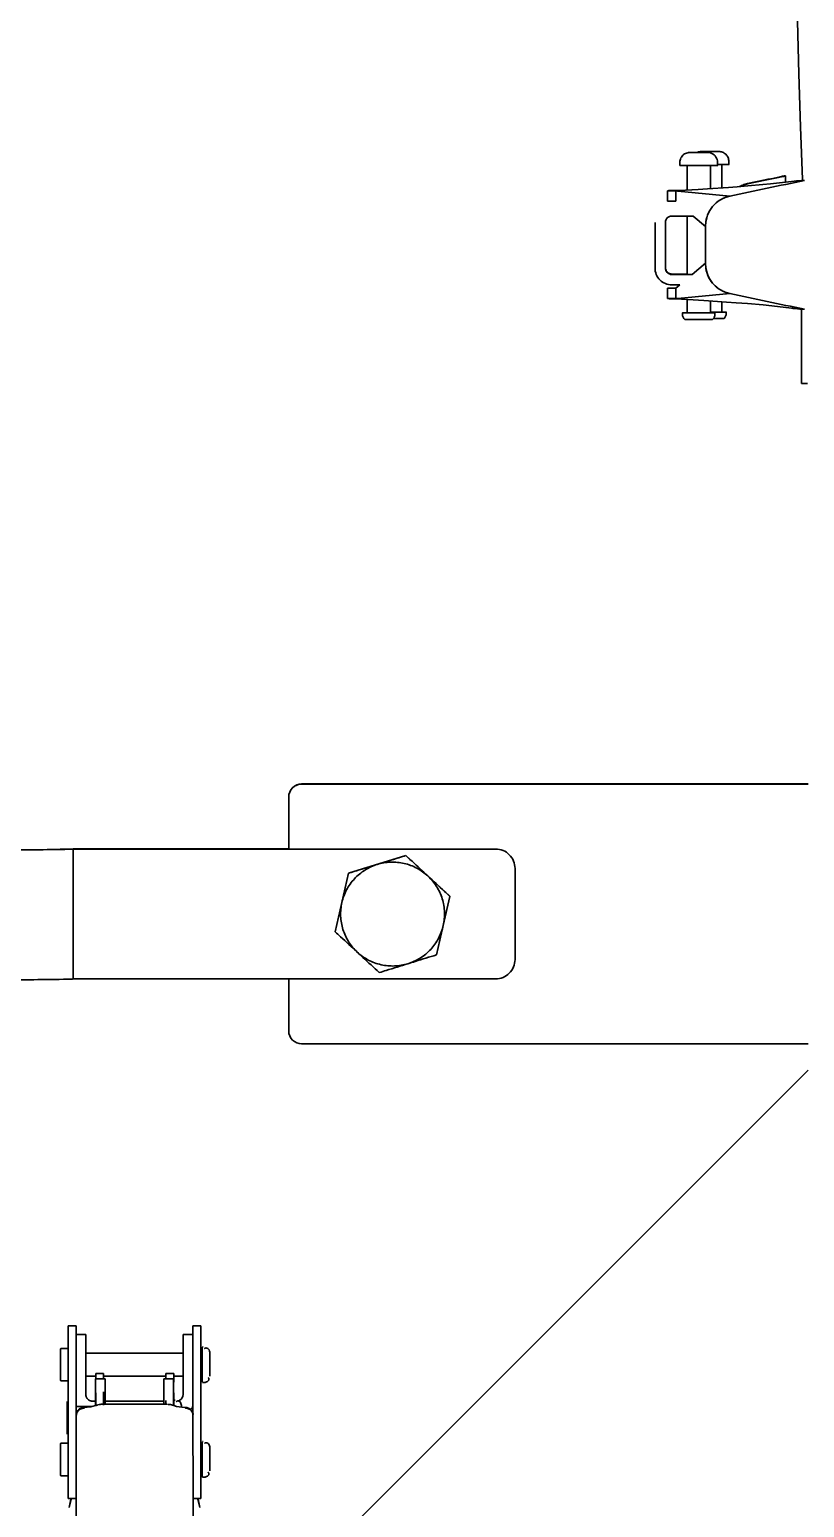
# Model space of a CAD drawing. Header units: millimetres. Extents: x 13935 to 21534, y -198 to 9202.
# Drawn here: x 15061.9 to 15181.3, y 1706.7 to 1934.3 of the extents above; entities that cross this region are included whole.
import ezdxf

# ---------------------------------------------------------------- set-up
doc = ezdxf.new("R2010")
doc.units = ezdxf.units.MM
doc.header["$LTSCALE"] = 326.7
doc.linetypes.add('DASHED', pattern=[0.2, 0.1, -0.1])
doc.layers.get('0').update_dxf_attribs({"linetype": 'CONTINUOUS'})

msp = doc.modelspace()

# ---------------------------------------------------------------- linework, layer by layer
at = {"color": 0, "linetype": 'Continuous', "lineweight": 30}
for p, q in [((15169.63016, 1913.46251), (15169.63016, 1913.96251)), ((15162.0858, 1913.32201), (15162.0858, 1913.82201)), ((15163.16706, 1913.31723), (15163.04413, 1913.31745)), ((15163.18543, 1913.3172), (15163.16706, 1913.31723)), ((15163.1858, 1909.55518), (15163.1858, 1913.3172)), ((15166.7858, 1909.7751), (15166.7858, 1913.3172)), ((15166.79884, 1913.31722), (15166.78631, 1913.3172)), ((15167.8858, 1913.32201), (15167.8858, 1913.82201)), ((15168.53099, 1913.4577), (15167.88632, 1913.45689)), ((15168.53016, 1909.8916), (15168.53016, 1913.45771)), ((15178.37409, 1910.76898), (15178.37409, 1911.75131)), ((15160.20176, 1907.83995), (15160.20176, 1909.43994)), ((15160.38965, 1909.42958), (15160.20176, 1909.43985)), ((15160.38967, 1909.42959), (15161.40469, 1909.42089)), ((15162.94868, 1909.54203), (15160.7521, 1909.46903)), ((15161.46089, 1909.40903), (15161.46086, 1907.82042)), ((15169.8012, 1908.60818), (15161.76142, 1909.39115)), ((15164.91221, 1909.65089), (15162.94868, 1909.54203)), ((15163.12753, 1909.53355), (15164.90912, 1909.65069)), ((15175.21676, 1911.10441), (15172.51409, 1910.54366)), ((15172.51409, 1910.5077), (15175.21676, 1911.06033)), ((15179.2828, 1910.86995), (15176.06107, 1910.51196)), ((15160.20176, 1907.83986), (15160.38965, 1907.82959)), ((15161.46086, 1907.82042), (15160.38964, 1907.82959)), ((15160.85688, 1905.54156), (15164.1383, 1905.54156)), ((15163.1858, 1896.54986), (15163.1858, 1905.54156)), ((15166.05764, 1903.90795), (15164.1383, 1905.54156)), ((15158.25688, 1904.54157), (15158.25688, 1897.54158)), ((15159.85688, 1897.54158), (15159.85688, 1904.54157)), ((15166.05764, 1898.0997), (15166.05764, 1904.11621)), ((15163.97648, 1896.54878), (15166.05764, 1898.30796)), ((15163.1858, 1896.61563), (15160.85688, 1896.61563)), ((15163.96797, 1896.54158), (15160.85688, 1896.54158)), ((15160.38965, 1894.43088), (15160.20176, 1894.42692)), ((15160.20176, 1892.82683), (15160.20176, 1894.42683)), ((15160.38964, 1894.43088), (15161.46086, 1894.42237)), ((15160.85688, 1894.94159), (15162.07513, 1894.94159)), ((15161.46086, 1894.42237), (15161.46089, 1892.83376)), ((15161.46088, 1894.42237), (15162.07513, 1894.94159)), ((15169.80122, 1893.60663), (15161.76142, 1892.85063)), ((15160.20176, 1892.82692), (15160.38965, 1892.83089)), ((15161.40469, 1892.82282), (15160.38967, 1892.83088)), ((15160.43974, 1892.81411), (15162.43106, 1892.73998)), ((15164.14569, 1892.64224), (15162.36071, 1892.76001)), ((15162.43106, 1892.73998), (15164.14568, 1892.64224)), ((15163.1858, 1890.62206), (15163.1858, 1892.69695)), ((15166.7858, 1890.62206), (15166.7858, 1892.46624)), ((15168.53016, 1890.76256), (15168.53016, 1892.34918)), ((15170.7492, 1892.19926), (15169.29108, 1892.29812)), ((15176.23802, 1891.69821), (15179.2828, 1891.34986)), ((15180.8418, 1891.20788), (15180.8418, 1879.76865)), ((15162.4858, 1890.62206), (15162.4858, 1890.38333)), ((15163.18537, 1890.61839), (15163.19917, 1890.61836)), ((15163.19917, 1890.61836), (15163.31199, 1890.61813)), ((15166.78583, 1890.75728), (15167.40366, 1890.75747)), ((15167.30893, 1889.75819), (15167.26447, 1889.75816)), ((15167.4858, 1890.62206), (15167.4858, 1890.38333)), ((15168.52206, 1890.75887), (15168.53056, 1890.75889)), ((15169.23016, 1890.76256), (15169.23016, 1890.52384)), ((15101.8418, 1816.07879), (15101.8418, 1808.07881)), ((15103.8418, 1818.08936), (15181.8418, 1818.08936)), ((15181.8418, 1818.07878), (15103.8418, 1818.07878)), ((15066.66538, 1808.07457), (15133.7018, 1808.07457)), ((15066.7018, 1808.08938), (15066.7018, 1808.07457)), ((15101.8418, 1808.08938), (15068.66564, 1808.08938)), ((15068.66564, 1788.07462), (15068.66564, 1808.07457)), ((15111.06706, 1804.3544), (15119.89291, 1807.08159)), ((15119.89291, 1807.08159), (15126.66766, 1800.80179)), ((15119.89291, 1807.06861), (15119.89291, 1807.08159)), ((15136.7018, 1791.07461), (15136.7018, 1805.07458)), ((15109.01595, 1795.34741), (15111.06706, 1804.3544)), ((15111.06706, 1804.34142), (15110.0415, 1799.83641)), ((15111.06706, 1804.34142), (15111.06706, 1804.3544)), ((15125.64211, 1796.2838), (15126.66766, 1800.78881)), ((15126.66766, 1800.78881), (15126.66766, 1800.80179)), ((15110.0415, 1799.83641), (15109.01595, 1795.33443)), ((15124.61655, 1791.78181), (15125.64211, 1796.2838)), ((15109.01595, 1795.33443), (15109.01595, 1795.34741)), ((15068.66564, 1788.07462), (15133.7018, 1788.07462)), ((15101.8418, 1788.07462), (15101.8418, 1780.07887)), ((15103.8418, 1778.07887), (15181.8418, 1778.07887)), ((15181.84187, 1774.03911), (15112.27733, 1704.47514)), ((15069.09816, 1734.67272), (15067.89816, 1734.67272)), ((15067.89816, 1708.07794), (15067.89816, 1734.67271)), ((15069.09816, 1712.36191), (15069.09816, 1734.67272)), ((15088.29816, 1734.67272), (15087.09816, 1734.67272)), ((15087.09816, 1714.69551), (15087.09816, 1734.67272)), ((15088.29816, 1708.07794), (15088.29816, 1734.67271)), ((15069.09816, 1733.34272), (15070.59816, 1733.34272)), ((15070.59816, 1733.34272), (15070.59816, 1724.06273)), ((15085.59816, 1733.34272), (15087.09816, 1733.34272)), ((15085.59816, 1733.34272), (15085.59816, 1724.06273)), ((15066.69816, 1731.05164), (15066.74816, 1731.17272)), ((15066.69816, 1726.2752), (15066.69816, 1731.05164)), ((15067.84816, 1731.17272), (15066.74816, 1731.17272)), ((15085.59816, 1730.42272), (15070.59816, 1730.42272)), ((15088.49816, 1725.97334), (15088.49816, 1731.37217)), ((15088.54816, 1731.42272), (15088.69816, 1731.42272)), ((15089.69816, 1726.9228), (15089.69816, 1730.42261)), ((15072.13674, 1727.29117), (15073.33674, 1727.29117)), ((15072.13674, 1727.29116), (15072.13674, 1726.48451)), ((15073.33674, 1727.29116), (15073.33674, 1726.48451)), ((15082.93674, 1727.29117), (15084.13674, 1727.29117)), ((15082.93674, 1727.29116), (15082.93674, 1726.48451)), ((15084.13674, 1727.29116), (15084.13674, 1725.96352)), ((15066.74816, 1726.17272), (15066.69816, 1726.2752)), ((15067.84816, 1726.17272), (15066.74816, 1726.17272)), ((15070.59816, 1726.92273), (15072.09816, 1726.92273)), ((15072.09816, 1726.48451), (15073.59816, 1726.48451)), ((15072.09816, 1726.48451), (15072.09816, 1722.36881)), ((15073.33674, 1726.92273), (15082.93674, 1726.92273)), ((15073.59816, 1726.48451), (15073.59816, 1722.59761)), ((15082.59816, 1726.48451), (15084.09816, 1726.48451)), ((15082.59816, 1726.48451), (15082.59816, 1722.59761)), ((15084.09816, 1726.92273), (15085.59816, 1726.92273)), ((15084.09816, 1726.48451), (15084.09816, 1722.42911)), ((15088.69816, 1725.92273), (15088.54816, 1725.92273)), ((15067.73674, 1717.98452), (15067.73674, 1722.98451)), ((15072.09816, 1723.05241), (15071.59816, 1723.05241)), ((15072.13674, 1724.34119), (15072.13674, 1722.37163)), ((15073.33674, 1724.46826), (15073.33674, 1722.42911)), ((15082.59816, 1723.05241), (15073.59816, 1723.05241)), ((15082.93674, 1723.1841), (15082.93674, 1722.59761)), ((15084.13674, 1724.34118), (15084.13674, 1722.37162)), ((15084.33674, 1723.23451), (15084.18674, 1723.23451)), ((15071.56711, 1722.23451), (15069.09816, 1722.23451)), ((15069.13675, 1720.88433), (15069.21038, 1721.29786)), ((15069.21038, 1721.29786), (15069.60504, 1721.83598)), ((15070.31206, 1722.08592), (15071.36313, 1722.18349)), ((15070.32868, 1722.03624), (15070.3368, 1721.98157)), ((15073.12665, 1722.59761), (15082.93674, 1722.59761)), ((15083.14691, 1722.5976), (15082.93674, 1722.5976)), ((15084.13674, 1722.38296), (15084.57981, 1722.25051)), ((15084.57981, 1722.25051), (15085.38573, 1722.12008)), ((15085.33674, 1722.08576), (15085.33674, 1722.23449)), ((15085.38573, 1722.12008), (15085.96068, 1722.08592)), ((15085.9367, 1721.98156), (15085.94488, 1722.03629)), ((15085.96368, 1722.08576), (15086.15744, 1722.06516)), ((15086.15744, 1722.06516), (15086.776, 1721.74225)), ((15086.776, 1721.74225), (15087.09816, 1721.18429)), ((15066.69816, 1716.45684), (15066.74816, 1716.57792)), ((15066.69816, 1711.6804), (15066.69816, 1716.45684)), ((15067.84816, 1716.57792), (15066.74816, 1716.57792)), ((15088.49816, 1711.37854), (15088.49816, 1716.77737)), ((15088.54816, 1716.82792), (15088.69816, 1716.82792)), ((15069.13674, 1714.65027), (15069.13674, 1658.26136)), ((15087.13674, 1714.65027), (15087.13674, 1658.26136)), ((15089.69816, 1712.328), (15089.69816, 1715.82781)), ((15066.74816, 1711.57792), (15066.69816, 1711.6804)), ((15067.84816, 1711.57792), (15066.74816, 1711.57792)), ((15088.69816, 1711.32793), (15088.54816, 1711.32793)), ((15069.09816, 1708.07792), (15067.89816, 1708.07792)), ((15068.31779, 1707.98557), (15068.03553, 1706.70324)), ((15068.03553, 1706.6915), (15068.3203, 1707.98501)), ((15088.29816, 1708.07792), (15087.09816, 1708.07792)), ((15087.87602, 1707.98501), (15088.16079, 1706.6915)), ((15088.16079, 1706.70324), (15087.87853, 1707.98557))]:
    msp.add_line(p, q, dxfattribs=at)
for points in [[(15170.91469, 1910.05169), (15169.59129, 1909.96246), (15166.33139, 1909.74475), (15164.90912, 1909.65069)], [(15176.0598, 1910.51184), (15174.8684, 1910.38541), (15172.56262, 1910.17468), (15170.91469, 1910.05169)], [(15164.14214, 1892.64247), (15165.78531, 1892.53338), (15169.29108, 1892.29812)], [(15170.74921, 1892.19926), (15172.48543, 1892.06834), (15174.89022, 1891.84478), (15176.2377, 1891.69823)], [(15069.60504, 1721.83598), (15070.23358, 1722.08154), (15070.30962, 1722.08585)], [(15070.32044, 1722.07103), (15070.3232, 1722.06167), (15070.32594, 1722.05007), (15070.32868, 1722.03624)], [(15071.36313, 1722.18349), (15072.08558, 1722.36419), (15072.13674, 1722.38296)], [(15085.94488, 1722.03629), (15085.94761, 1722.05013), (15085.95034, 1722.06174), (15085.95308, 1722.07108)]]:
    msp.add_lwpolyline(points, dxfattribs=at)
for centre, radius, start, end in [((15161.37011, 1905.3507), 4.05935, 84.4682561, 88.7187497), ((16115.32976, -2554.54466), 4562.20972, 101.81416943, 101.96138167), ((15170.78356, 1903.8471), 4.85896, 116.9554351, 117.6653773), ((15170.83133, 1903.73878), 4.97717, 101.9466842, 116.8803969), ((15170.78687, 1898.37084), 4.86286, 242.4035876, 243.0791728), ((15170.83291, 1898.47532), 4.97686, 243.1511074, 258.0338929), ((16117.59219, 6360.92933), 4566.7582, 258.02169238, 258.16876718), ((15161.38386, 1896.88912), 4.0561, 271.088011, 275.341095), ((15070.28076, 1720.87872), 1.1403, 142.7320137, 152.9129032), ((15085.98744, 1720.92698), 1.12785, 53.7408709, 60.7482339), ((15085.96073, 1720.89151), 1.17213, 29.7063732, 37.4276088)]:
    msp.add_arc(centre, radius, start, end, dxfattribs=at)
for centre, major_axis, ratio, start_param, end_param in [((15176.37409, 1911.33935), (2, 0.41196), 0.002029553, 0.202803618, 2.187472427), ((15176.37409, 1911.30217), (2, 0.41196), 0.002029553, -2.188308523, -0.000418048), ((15173.44212, 1906.03965), (3.25633, 3.25392), 0.998499994, 0.989657846, 1.071574034), ((15173.44212, 1906.0009), (3.25633, -3.25392), 0.998499994, 2.558212719, 2.640128907)]:
    msp.add_ellipse(centre, major_axis=major_axis, ratio=ratio, start_param=start_param, end_param=end_param, dxfattribs=at)
at = {"color": 0, "linetype": 'DASHED', "lineweight": 30}
msp.add_open_spline([(15180.99629, 1911.17528), (15177.41725, 1997.76901), (15190.46683, 2253.68755), (15299.93242, 2594.4473), (15490.6806, 2870.90587), (15562.92694, 3023.93134), (15573.71318, 3098.86474)], degree=3, knots=[0, 0, 0, 0, 0.206103105, 0.602357601, 0.826000461, 1, 1, 1, 1], dxfattribs=at)
at = {"color": 0, "linetype": 'Continuous', "lineweight": 30}
for points, knots in [([(15165.92599, 1915.3242), (15165.72586, 1915.32458), (15165.29929, 1915.32502), (15164.67279, 1915.32489), (15164.11837, 1915.32476), (15163.75804, 1915.32308), (15163.50462, 1915.3228), (15163.15314, 1915.288), (15162.6371, 1915.05137), (15162.19227, 1914.50855), (15162.08579, 1914.04862), (15162.0858, 1913.82201)], [0, 0, 0, 0, 0.128340099, 0.273547961, 0.401763396, 0.483869263, 0.50462553, 0.564274206, 0.709422513, 0.85467767, 1, 1, 1, 1]), ([(15166.35211, 1915.46536), (15166.17885, 1915.46526), (15165.88393, 1915.46565), (15165.52129, 1915.46281), (15165.13993, 1915.46672), (15164.87833, 1915.40574), (15164.70352, 1915.32536)], [0, 0, 0, 0, 0.312215244, 0.531523592, 0.653277685, 1, 1, 1, 1]), ([(15167.8858, 1913.82201), (15167.88579, 1913.96431), (15167.84475, 1914.25058), (15167.66504, 1914.6438), (15167.38182, 1914.971), (15167.01832, 1915.20419), (15166.6642, 1915.31047), (15166.38707, 1915.32383), (15166.16206, 1915.32324), (15166.01642, 1915.32403), (15165.92599, 1915.3242)], [0, 0, 0, 0, 0.152008837, 0.303988017, 0.455899561, 0.607804882, 0.759581445, 0.844445685, 0.903411458, 1, 1, 1, 1]), ([(15169.63016, 1913.96251), (15169.63016, 1914.16276), (15169.54767, 1914.5678), (15169.19721, 1915.07481), (15168.76085, 1915.34903), (15168.3958, 1915.44756), (15168.1479, 1915.46556), (15167.86146, 1915.4631), (15167.46363, 1915.46572), (15166.93825, 1915.46532), (15166.55202, 1915.46548), (15166.35211, 1915.46536)], [0, 0, 0, 0, 0.145767208, 0.291508833, 0.437176459, 0.510324848, 0.564904844, 0.617549732, 0.718858688, 0.854479649, 1, 1, 1, 1]), ([(15163.04413, 1913.31745), (15162.97269, 1913.31759), (15162.83764, 1913.31787), (15162.64757, 1913.31836), (15162.48304, 1913.31888), (15162.34595, 1913.31947), (15162.2494, 1913.3199), (15162.18717, 1913.32046), (15162.1515, 1913.32051), (15162.12469, 1913.32146), (15162.10311, 1913.32028), (15162.0944, 1913.32316), (15162.08581, 1913.32068), (15162.08585, 1913.32201)], [0, 0, 0, 0, 0.223642819, 0.422772586, 0.595043327, 0.738676363, 0.852058952, 0.897004727, 0.933942164, 0.962768099, 0.983421411, 0.995847466, 1, 1, 1, 1]), ([(15166.78631, 1913.3172), (15166.50386, 1913.31672), (15165.30357, 1913.31547), (15164.10327, 1913.31566), (15163.18543, 1913.3172)], [0, 0, 0, 0, 0.235315524, 1, 1, 1, 1]), ([(15167.88583, 1913.32201), (15167.88582, 1913.32049), (15167.87612, 1913.32338), (15167.86604, 1913.32007), (15167.84144, 1913.32147), (15167.81076, 1913.32039), (15167.77001, 1913.32036), (15167.69902, 1913.31975), (15167.58904, 1913.3193), (15167.43316, 1913.31868), (15167.24658, 1913.31815), (15167.03174, 1913.31764), (15166.87932, 1913.31735), (15166.79884, 1913.31722)], [0, 0, 0, 0, 0.004191978, 0.016710841, 0.03752362, 0.066579544, 0.103802, 0.149059663, 0.262958157, 0.407057072, 0.57936618, 0.77786494, 1, 1, 1, 1]), ([(15169.63009, 1913.46251), (15169.63003, 1913.46097), (15169.62032, 1913.46391), (15169.60998, 1913.46056), (15169.58517, 1913.46197), (15169.5541, 1913.46088), (15169.51289, 1913.46085), (15169.44105, 1913.46025), (15169.3298, 1913.4598), (15169.17213, 1913.45917), (15168.98349, 1913.45863), (15168.76633, 1913.45813), (15168.61231, 1913.45784), (15168.53099, 1913.4577)], [0, 0, 0, 0, 0.004217317, 0.016762595, 0.037582149, 0.066650924, 0.103894957, 0.14916545, 0.263171751, 0.407276361, 0.579615563, 0.778031401, 1, 1, 1, 1]), ([(15160.20175, 1909.43994), (15160.2017, 1909.45183), (15160.27535, 1909.43997), (15160.35356, 1909.46321), (15160.54031, 1909.46064), (15160.67255, 1909.46732), (15160.7521, 1909.46903)], [0, 0, 0, 0, 0.064670176, 0.254237612, 0.567285596, 1, 1, 1, 1]), ([(15161.46089, 1909.40903), (15161.4518, 1909.4128), (15161.43414, 1909.42073), (15161.41331, 1909.41945), (15161.40486, 1909.41532)], [0, 0, 0, 0, 0.511179882, 1, 1, 1, 1]), ([(15172.14855, 1910.45207), (15172.07675, 1910.43092), (15171.76861, 1910.33197), (15171.47072, 1910.20062), (15171.25201, 1910.0821)], [0, 0, 0, 0, 0.231278799, 1, 1, 1, 1]), ([(15171.32084, 1910.08524), (15171.39072, 1910.12154), (15171.65829, 1910.25181), (15171.9385, 1910.35596), (15172.14855, 1910.4172)], [0, 0, 0, 0, 0.264644301, 1, 1, 1, 1]), ([(15181.2715, 1911.02279), (15181.12295, 1911.021), (15180.45816, 1910.99615), (15179.79611, 1910.92698), (15179.2828, 1910.86995)], [0, 0, 0, 0, 0.223396999, 1, 1, 1, 1]), ([(15166.05763, 1904.11617), (15166.06106, 1905.1498), (15166.83828, 1907.28478), (15168.79119, 1908.38418), (15169.8012, 1908.60818)], [0, 0, 0, 0, 0.499778345, 1, 1, 1, 1]), ([(15159.85688, 1904.54157), (15159.85688, 1904.79666), (15160.07029, 1905.32811), (15160.60175, 1905.54156), (15160.85688, 1905.54156)], [0, 0, 0, 0, 0.499962992, 1, 1, 1, 1]), ([(15169.80125, 1893.60655), (15168.79095, 1893.82984), (15166.83813, 1894.93104), (15166.06124, 1897.06591), (15166.05764, 1898.0997)], [0, 0, 0, 0, 0.500214684, 1, 1, 1, 1]), ([(15158.25688, 1897.54158), (15158.25688, 1897.20348), (15158.3923, 1896.51986), (15158.97077, 1895.65558), (15159.83506, 1895.07707), (15160.51874, 1894.94159), (15160.85688, 1894.94159)], [0, 0, 0, 0, 0.249963978, 0.499977468, 0.750001923, 1, 1, 1, 1]), ([(15160.85688, 1896.54158), (15160.60179, 1896.54158), (15160.07034, 1896.75499), (15159.85688, 1897.28645), (15159.85688, 1897.54158)], [0, 0, 0, 0, 0.499963783, 1, 1, 1, 1]), ([(15159.85959, 1897.54224), (15159.87752, 1897.29915), (15160.10722, 1896.80881), (15160.61312, 1896.61563), (15160.85688, 1896.61563)], [0, 0, 0, 0, 0.499995818, 1, 1, 1, 1]), ([(15162.52834, 1896.604), (15162.52834, 1896.60753), (15162.54191, 1896.60261), (15162.55326, 1896.60552), (15162.58354, 1896.60432), (15162.63115, 1896.60583), (15162.7056, 1896.60571), (15162.79904, 1896.60633), (15162.96101, 1896.6068), (15163.09153, 1896.60716), (15163.18443, 1896.60736)], [0, 0, 0, 0, 0.016142149, 0.036547033, 0.06522166, 0.146968828, 0.259882097, 0.40297936, 0.575210302, 1, 1, 1, 1]), ([(15163.18443, 1896.60064), (15163.09153, 1896.60083), (15162.96101, 1896.6012), (15162.79904, 1896.60166), (15162.7056, 1896.60228), (15162.63115, 1896.60216), (15162.58354, 1896.60367), (15162.55326, 1896.60248), (15162.54191, 1896.60538), (15162.52834, 1896.60047), (15162.52834, 1896.604)], [0, 0, 0, 0, 0.424789698, 0.59702064, 0.740117903, 0.853031172, 0.93477834, 0.963452967, 0.983857851, 1, 1, 1, 1]), ([(15162.52834, 1896.55322), (15162.52834, 1896.55532), (15162.54196, 1896.55101), (15162.55614, 1896.55576), (15162.591, 1896.55354), (15162.63432, 1896.555), (15162.69159, 1896.5549), (15162.79054, 1896.55557), (15162.94232, 1896.55596), (15163.15486, 1896.55656), (15163.40463, 1896.55701), (15163.6858, 1896.5574), (15163.88309, 1896.55759), (15163.98595, 1896.55768)], [0, 0, 0, 0, 0.004319474, 0.017466129, 0.03949243, 0.070185459, 0.109211974, 0.156379832, 0.27429536, 0.421304134, 0.593941311, 0.788318453, 1, 1, 1, 1]), ([(15163.97551, 1896.54877), (15163.8733, 1896.54886), (15163.67728, 1896.54905), (15163.398, 1896.54944), (15163.15001, 1896.5499), (15162.93906, 1896.55049), (15162.78844, 1896.55088), (15162.69028, 1896.55155), (15162.63346, 1896.55145), (15162.59049, 1896.55289), (15162.55591, 1896.5507), (15162.54184, 1896.55541), (15162.52834, 1896.55114), (15162.52834, 1896.55322)], [0, 0, 0, 0, 0.211875089, 0.406329256, 0.578961096, 0.725917982, 0.843756983, 0.890888242, 0.929883256, 0.960549199, 0.982552715, 0.995685219, 1, 1, 1, 1]), ([(15161.40469, 1892.82282), (15161.41406, 1892.82275), (15161.43419, 1892.82244), (15161.45284, 1892.83224), (15161.46058, 1892.8393)], [0, 0, 0, 0, 0.472314016, 1, 1, 1, 1]), ([(15179.2828, 1891.34986), (15179.46505, 1891.32901), (15180.12608, 1891.25633), (15180.78984, 1891.19695), (15181.2715, 1891.1884)], [0, 0, 0, 0, 0.275771239, 1, 1, 1, 1]), ([(15162.4858, 1890.38333), (15162.4858, 1890.24023), (15162.54876, 1889.95057), (15162.72845, 1889.71483), (15162.83737, 1889.62205)], [0, 0, 0, 0, 0.500022537, 1, 1, 1, 1]), ([(15163.18341, 1890.62572), (15163.13097, 1890.62561), (15163.0321, 1890.62537), (15162.89314, 1890.62497), (15162.77339, 1890.62451), (15162.67372, 1890.62415), (15162.59567, 1890.62347), (15162.54343, 1890.62352), (15162.51417, 1890.62254), (15162.49877, 1890.62332), (15162.49276, 1890.62132), (15162.48658, 1890.62298), (15162.48667, 1890.62206)], [0, 0, 0, 0, 0.225772332, 0.425727894, 0.598228054, 0.741570464, 0.854393393, 0.935539223, 0.963840428, 0.983972837, 0.996007095, 1, 1, 1, 1]), ([(15162.48667, 1890.62206), (15162.54483, 1890.61928), (15162.66136, 1890.62071), (15162.89422, 1890.61868), (15163.06892, 1890.61864), (15163.18537, 1890.61839)], [0, 0, 0, 0, 0.249992768, 0.499995293, 1, 1, 1, 1]), ([(15163.5474, 1889.61868), (15163.44759, 1889.61887), (15163.30707, 1889.61918), (15163.1326, 1889.61976), (15163.03106, 1889.62012), (15162.95087, 1889.62068), (15162.89757, 1889.62077), (15162.86648, 1889.62151), (15162.85134, 1889.62107), (15162.84285, 1889.62245), (15162.83819, 1889.62135), (15162.83737, 1889.62205)], [0, 0, 0, 0, 0.421712645, 0.593698792, 0.737188901, 0.850625797, 0.932774923, 0.961824719, 0.982744051, 0.995479533, 1, 1, 1, 1]), ([(15163.31199, 1890.61813), (15163.58495, 1890.61761), (15164.74369, 1890.61634), (15165.90242, 1890.61644), (15166.78819, 1890.61839)], [0, 0, 0, 0, 0.235568753, 1, 1, 1, 1]), ([(15167.13422, 1889.62205), (15167.13271, 1889.62076), (15167.12396, 1889.62307), (15167.108, 1889.62041), (15167.07945, 1889.62144), (15167.04091, 1889.62056), (15166.99139, 1889.62048), (15166.90506, 1889.61995), (15166.77288, 1889.61953), (15166.58732, 1889.619), (15166.36864, 1889.61856), (15166.1214, 1889.61818), (15165.74983, 1889.61777), (15165.25593, 1889.61749), (15164.65682, 1889.61751), (15164.08478, 1889.61787), (15163.71806, 1889.61836), (15163.5474, 1889.61868)], [0, 0, 0, 0, 0.0016584, 0.006404561, 0.014215484, 0.025050829, 0.038854474, 0.055555199, 0.097287796, 0.149385548, 0.210772685, 0.280181403, 0.356177661, 0.521546191, 0.693280823, 0.857262005, 1, 1, 1, 1]), ([(15167.48483, 1890.62206), (15167.42668, 1890.62484), (15167.31016, 1890.6234), (15167.07733, 1890.62543), (15166.90266, 1890.62547), (15166.78622, 1890.62573)], [0, 0, 0, 0, 0.249992761, 0.499995288, 1, 1, 1, 1]), ([(15166.78819, 1890.61839), (15166.84061, 1890.61851), (15166.93947, 1890.61875), (15167.0784, 1890.61914), (15167.19815, 1890.6196), (15167.2978, 1890.61996), (15167.37583, 1890.62064), (15167.42804, 1890.62059), (15167.4573, 1890.62158), (15167.4727, 1890.62079), (15167.47875, 1890.6228), (15167.48491, 1890.62113), (15167.48483, 1890.62206)], [0, 0, 0, 0, 0.225717352, 0.425745923, 0.598200292, 0.741549086, 0.854400708, 0.935461364, 0.963780885, 0.983949165, 0.996001576, 1, 1, 1, 1]), ([(15167.13422, 1889.62205), (15167.24315, 1889.71483), (15167.42284, 1889.95057), (15167.4858, 1890.24023), (15167.4858, 1890.38333)], [0, 0, 0, 0, 0.499966775, 1, 1, 1, 1]), ([(15168.87858, 1889.76255), (15168.87669, 1889.76093), (15168.86563, 1889.76395), (15168.84549, 1889.76056), (15168.80944, 1889.76195), (15168.76082, 1889.76085), (15168.69846, 1889.76081), (15168.59017, 1889.7602), (15168.42523, 1889.75977), (15168.19519, 1889.75921), (15167.92679, 1889.75877), (15167.62708, 1889.75841), (15167.41761, 1889.75825), (15167.30893, 1889.75819)], [0, 0, 0, 0, 0.004765382, 0.018464656, 0.041010945, 0.072257004, 0.111998411, 0.159974821, 0.279322742, 0.427177793, 0.599671574, 0.79228755, 1, 1, 1, 1]), ([(15167.40366, 1890.75747), (15167.507, 1890.75753), (15167.8798, 1890.75781), (15168.2526, 1890.75829), (15168.52206, 1890.75887)], [0, 0, 0, 0, 0.277204449, 1, 1, 1, 1]), ([(15168.53056, 1890.75889), (15168.58307, 1890.75901), (15168.68198, 1890.75925), (15168.82101, 1890.75964), (15168.94092, 1890.7601), (15169.04104, 1890.76047), (15169.11965, 1890.76115), (15169.17247, 1890.7611), (15169.20203, 1890.76208), (15169.21784, 1890.7613), (15169.22379, 1890.76332), (15169.23034, 1890.76163), (15169.23016, 1890.76256)], [0, 0, 0, 0, 0.225128313, 0.424178193, 0.596072966, 0.739534578, 0.852953856, 0.934535787, 0.963142106, 0.983622868, 0.995926069, 1, 1, 1, 1]), ([(15169.23016, 1890.76256), (15169.22998, 1890.76352), (15169.22425, 1890.7618), (15169.21746, 1890.76383), (15169.20219, 1890.76304), (15169.17252, 1890.76402), (15169.12034, 1890.76398), (15169.04221, 1890.76466), (15168.94265, 1890.76502), (15168.82298, 1890.76548), (15168.68411, 1890.76587), (15168.58528, 1890.76611), (15168.53287, 1890.76623)], [0, 0, 0, 0, 0.004187527, 0.016530214, 0.03698606, 0.065538725, 0.14680876, 0.259527302, 0.402608914, 0.57480106, 0.774483181, 1, 1, 1, 1]), ([(15168.87858, 1889.76255), (15168.98751, 1889.85533), (15169.1672, 1890.09108), (15169.23016, 1890.38074), (15169.23016, 1890.52384)], [0, 0, 0, 0, 0.499966775, 1, 1, 1, 1]), ([(15181.73833, 1879.74385), (15181.60777, 1879.74565), (15181.39167, 1879.7556), (15181.08824, 1879.74145), (15180.96071, 1879.78095), (15180.84396, 1879.74987), (15180.84279, 1879.76865)], [0, 0, 0, 0, 0.437113502, 0.749540864, 0.937029858, 1, 1, 1, 1]), ([(15101.8418, 1816.08937), (15101.8418, 1816.59956), (15102.26862, 1817.66246), (15103.33154, 1818.08936), (15103.8418, 1818.08936)], [0, 0, 0, 0, 0.499962992, 1, 1, 1, 1]), ([(15103.8418, 1818.07878), (15103.33161, 1818.07878), (15102.26871, 1817.65197), (15101.8418, 1816.58905), (15101.8418, 1816.07879)], [0, 0, 0, 0, 0.499963783, 1, 1, 1, 1]), ([(14788.7018, 1807.49171), (14822.13664, 1807.49171), (14884.56847, 1807.5157), (14958.59328, 1807.60046), (15008.30047, 1807.71345), (15035.34521, 1807.79256), (15054.13663, 1807.89724), (15063.81142, 1807.95499), (15067.15099, 1808.02185)], [0, 0, 0, 0, 0.360224054, 0.672635367, 0.797536646, 0.895767287, 0.964012567, 1, 1, 1, 1]), ([(15067.15099, 1808.02185), (15067.34668, 1808.02577), (15067.85113, 1808.04257), (15068.35881, 1808.03419), (15068.66564, 1808.07457)], [0, 0, 0, 0, 0.387423913, 1, 1, 1, 1]), ([(15119.89291, 1807.06861), (15119.53167, 1806.95676), (15118.06079, 1806.5014), (15116.5898, 1806.04644), (15115.47998, 1805.7035)], [0, 0, 0, 0, 0.245600113, 1, 1, 1, 1]), ([(15123.28029, 1803.9272), (15122.99398, 1804.19258), (15121.86468, 1805.23953), (15120.73563, 1806.28675), (15119.89291, 1807.06861)], [0, 0, 0, 0, 0.25350632, 1, 1, 1, 1]), ([(15136.7018, 1805.07458), (15136.7018, 1805.4647), (15136.54526, 1806.25344), (15135.87767, 1807.25039), (15134.88069, 1807.91796), (15134.09195, 1808.07457), (15133.7018, 1808.07457)], [0, 0, 0, 0, 0.249989865, 0.499992899, 0.749996836, 1, 1, 1, 1]), ([(15115.47998, 1805.7035), (15114.81484, 1805.49813), (15113.53254, 1804.90914), (15111.90769, 1803.56071), (15110.68616, 1801.83842), (15110.19593, 1800.51521), (15110.0415, 1799.83641)], [0, 0, 0, 0, 0.250001749, 0.49999836, 0.749995373, 1, 1, 1, 1]), ([(15115.47998, 1805.7035), (15115.10703, 1805.58826), (15113.63616, 1805.1339), (15112.16513, 1804.68002), (15111.06706, 1804.34142)], [0, 0, 0, 0, 0.253567287, 1, 1, 1, 1]), ([(15123.28029, 1803.9272), (15122.76985, 1804.40054), (15121.61862, 1805.21655), (15119.63842, 1805.94949), (15117.53611, 1806.14622), (15116.14505, 1805.90916), (15115.47998, 1805.7035)], [0, 0, 0, 0, 0.250001431, 0.499997974, 0.749995125, 1, 1, 1, 1]), ([(15125.64211, 1796.2838), (15125.79682, 1796.96252), (15125.92789, 1798.36751), (15125.57254, 1800.44889), (15124.69175, 1802.3679), (15123.79093, 1803.45406), (15123.28029, 1803.9272)], [0, 0, 0, 0, 0.250001467, 0.499997939, 0.749995037, 1, 1, 1, 1]), ([(15126.66766, 1800.78881), (15126.39035, 1801.04562), (15125.26105, 1802.09156), (15124.13197, 1803.13774), (15123.28029, 1803.9272)], [0, 0, 0, 0, 0.245547078, 1, 1, 1, 1]), ([(15110.0415, 1799.83641), (15109.88679, 1799.15769), (15109.75572, 1797.7527), (15110.11107, 1795.67132), (15110.99185, 1793.75231), (15111.89268, 1792.66615), (15112.40332, 1792.19301)], [0, 0, 0, 0, 0.250001467, 0.499997939, 0.749995037, 1, 1, 1, 1]), ([(15123.70891, 1792.62164), (15124.18215, 1793.13217), (15124.99817, 1794.28236), (15125.4877, 1795.605), (15125.64211, 1796.2838)], [0, 0, 0, 0, 0.50000012, 1, 1, 1, 1]), ([(15109.01595, 1795.33443), (15109.29323, 1795.07718), (15110.42218, 1794.02985), (15111.55134, 1792.98275), (15112.40332, 1792.19301)], [0, 0, 0, 0, 0.245616153, 1, 1, 1, 1]), ([(15112.40332, 1792.19301), (15112.68959, 1791.92766), (15113.81854, 1790.88133), (15114.94774, 1789.83529), (15115.7907, 1789.05462)], [0, 0, 0, 0, 0.253590429, 1, 1, 1, 1]), ([(15112.40332, 1792.19301), (15112.91376, 1791.71967), (15114.06499, 1790.90366), (15116.04519, 1790.17072), (15118.1475, 1789.97399), (15119.53856, 1790.21105), (15120.20362, 1790.41671)], [0, 0, 0, 0, 0.250001431, 0.499997974, 0.749995125, 1, 1, 1, 1]), ([(15120.20362, 1790.41671), (15120.86878, 1790.62207), (15122.15056, 1791.21033), (15123.23567, 1792.1111), (15123.70891, 1792.62164)], [0, 0, 0, 0, 0.500000131, 1, 1, 1, 1]), ([(15120.20362, 1790.41671), (15120.5766, 1790.53195), (15122.04768, 1790.98666), (15123.51861, 1791.44185), (15124.61655, 1791.78181)], [0, 0, 0, 0, 0.253530054, 1, 1, 1, 1]), ([(15133.7018, 1788.07462), (15134.09193, 1788.07462), (15134.88066, 1788.23116), (15135.87762, 1788.89875), (15136.54519, 1789.89573), (15136.7018, 1790.68447), (15136.7018, 1791.07461)], [0, 0, 0, 0, 0.249990382, 0.499993629, 0.749997353, 1, 1, 1, 1]), ([(15115.7907, 1789.05462), (15116.15195, 1789.16602), (15117.62303, 1789.61973), (15119.09398, 1790.07383), (15120.20362, 1790.41671)], [0, 0, 0, 0, 0.245567666, 1, 1, 1, 1]), ([(15067.15326, 1788.02194), (15063.67125, 1787.95218), (15053.53893, 1787.89402), (15021.65566, 1787.72214), (14993.25388, 1787.67508), (14971.50175, 1787.63543)], [0, 0, 0, 0, 0.109230089, 0.317775966, 1, 1, 1, 1]), ([(15068.66564, 1788.07462), (15068.60935, 1788.06721), (15068.10496, 1788.04058), (15067.60089, 1788.03091), (15067.15326, 1788.02194)], [0, 0, 0, 0, 0.112533257, 1, 1, 1, 1]), ([(15101.8418, 1780.07887), (15101.8418, 1779.56868), (15102.26862, 1778.50578), (15103.33154, 1778.07887), (15103.8418, 1778.07887)], [0, 0, 0, 0, 0.499962992, 1, 1, 1, 1]), ([(15088.97067, 1731.2142), (15088.95892, 1731.20687), (15088.93513, 1731.19101), (15088.91224, 1731.1739), (15088.90066, 1731.1648)], [0, 0, 0, 0, 0.484747983, 1, 1, 1, 1]), ([(15089.69816, 1730.42262), (15089.69816, 1730.65082), (15089.67769, 1731.119), (15089.1294, 1731.31322), (15088.97067, 1731.2142)], [0, 0, 0, 0, 0.549508257, 1, 1, 1, 1]), ([(15089.53036, 1726.57381), (15089.51967, 1726.59846), (15089.49258, 1726.64935), (15089.45928, 1726.69631), (15089.4404, 1726.72034)], [0, 0, 0, 0, 0.467837792, 1, 1, 1, 1]), ([(15089.56418, 1726.42287), (15089.56418, 1726.44735), (15089.558, 1726.4993), (15089.54123, 1726.54871), (15089.53036, 1726.57381)], [0, 0, 0, 0, 0.472297793, 1, 1, 1, 1]), ([(15071.59816, 1723.05241), (15071.5148, 1723.05241), (15071.34528, 1723.07902), (15071.18865, 1723.14694), (15071.11435, 1723.18959)], [0, 0, 0, 0, 0.493139725, 1, 1, 1, 1]), ([(15084.60597, 1723.024), (15084.59478, 1723.01693), (15084.57212, 1723.0017), (15084.55028, 1722.98534), (15084.53925, 1722.97666)], [0, 0, 0, 0, 0.485471214, 1, 1, 1, 1]), ([(15084.83674, 1723.10044), (15084.7996, 1723.10044), (15084.71752, 1723.08542), (15084.64377, 1723.04788), (15084.60597, 1723.024)], [0, 0, 0, 0, 0.453827609, 1, 1, 1, 1]), ([(15085.07982, 1723.18839), (15085.0381, 1723.16456), (15084.95201, 1723.12242), (15084.86102, 1723.09211), (15084.81498, 1723.08042)], [0, 0, 0, 0, 0.502829274, 1, 1, 1, 1]), ([(15085.18172, 1722.8503), (15085.14355, 1722.91783), (15085.0552, 1723.04115), (15084.9065, 1723.10044), (15084.83674, 1723.10044)], [0, 0, 0, 0, 0.526522878, 1, 1, 1, 1]), ([(15069.13674, 1720.88018), (15069.13674, 1720.96683), (15069.15688, 1721.14163), (15069.21363, 1721.30809), (15069.25078, 1721.38755)], [0, 0, 0, 0, 0.496966106, 1, 1, 1, 1]), ([(15069.13674, 1720.88315), (15069.13674, 1720.96557), (15069.15809, 1721.13603), (15069.21345, 1721.29831), (15069.25005, 1721.37809)], [0, 0, 0, 0, 0.484309889, 1, 1, 1, 1]), ([(15069.25005, 1721.37809), (15069.27323, 1721.42861), (15069.32636, 1721.52705), (15069.39262, 1721.61729), (15069.42905, 1721.65969)], [0, 0, 0, 0, 0.498573064, 1, 1, 1, 1]), ([(15069.25078, 1721.38755), (15069.27422, 1721.43765), (15069.32811, 1721.5346), (15069.39521, 1721.62293), (15069.43158, 1721.66443)], [0, 0, 0, 0, 0.500543715, 1, 1, 1, 1]), ([(15069.37329, 1721.56665), (15069.35275, 1721.54015), (15069.31399, 1721.48547), (15069.28027, 1721.42754), (15069.26478, 1721.39795)], [0, 0, 0, 0, 0.500942739, 1, 1, 1, 1]), ([(15069.29146, 1721.41347), (15069.32527, 1721.46955), (15069.40378, 1721.5763), (15069.49958, 1721.66773), (15069.55115, 1721.70928)], [0, 0, 0, 0, 0.497185444, 1, 1, 1, 1]), ([(15069.55122, 1721.70637), (15069.50398, 1721.66808), (15069.41565, 1721.58538), (15069.341, 1721.49002), (15069.30826, 1721.44009)], [0, 0, 0, 0, 0.504569693, 1, 1, 1, 1]), ([(15069.37329, 1721.56923), (15069.39788, 1721.60156), (15069.45053, 1721.66365), (15069.50947, 1721.7198), (15069.54032, 1721.74619)], [0, 0, 0, 0, 0.500180771, 1, 1, 1, 1]), ([(15069.54033, 1721.74204), (15069.50959, 1721.71558), (15069.45086, 1721.65983), (15069.39798, 1721.59848), (15069.37329, 1721.56665)], [0, 0, 0, 0, 0.5016912, 1, 1, 1, 1]), ([(15069.42905, 1721.65969), (15069.46925, 1721.70648), (15069.55817, 1721.79317), (15069.66017, 1721.86372), (15069.7134, 1721.89505)], [0, 0, 0, 0, 0.499689841, 1, 1, 1, 1]), ([(15069.43158, 1721.66443), (15069.47377, 1721.71257), (15069.56604, 1721.80203), (15069.67186, 1721.87505), (15069.72736, 1721.90668)], [0, 0, 0, 0, 0.500482463, 1, 1, 1, 1]), ([(15069.54032, 1721.74619), (15069.56986, 1721.77144), (15069.63157, 1721.81895), (15069.69793, 1721.85971), (15069.7321, 1721.87822)], [0, 0, 0, 0, 0.500004736, 1, 1, 1, 1]), ([(15069.7321, 1721.87822), (15069.69803, 1721.85848), (15069.6319, 1721.81598), (15069.56998, 1721.76755), (15069.54033, 1721.74204)], [0, 0, 0, 0, 0.50166255, 1, 1, 1, 1]), ([(15069.55115, 1721.70928), (15069.57993, 1721.73246), (15069.63992, 1721.7763), (15069.70373, 1721.81435), (15069.73656, 1721.8319)], [0, 0, 0, 0, 0.498142176, 1, 1, 1, 1]), ([(15069.73666, 1721.83195), (15069.7039, 1721.81357), (15069.64022, 1721.77429), (15069.58008, 1721.72976), (15069.55122, 1721.70637)], [0, 0, 0, 0, 0.502748435, 1, 1, 1, 1]), ([(15069.7134, 1721.89505), (15069.7412, 1721.91142), (15069.79791, 1721.94191), (15069.85673, 1721.9681), (15069.88646, 1721.98006)], [0, 0, 0, 0, 0.501650982, 1, 1, 1, 1]), ([(15069.72736, 1721.90668), (15069.75176, 1721.92059), (15069.80161, 1721.94655), (15069.85324, 1721.96876), (15069.87941, 1721.9789)], [0, 0, 0, 0, 0.500104496, 1, 1, 1, 1]), ([(15069.7321, 1721.87822), (15069.76837, 1721.89788), (15069.84324, 1721.93307), (15069.92152, 1721.95977), (15069.96125, 1721.97095)], [0, 0, 0, 0, 0.499895751, 1, 1, 1, 1]), ([(15069.73656, 1721.8319), (15069.76691, 1721.84813), (15069.8292, 1721.87807), (15069.89375, 1721.90275), (15069.92655, 1721.9138)], [0, 0, 0, 0, 0.498626434, 1, 1, 1, 1]), ([(15069.87941, 1721.9789), (15069.95042, 1722.00643), (15070.09727, 1722.04733), (15070.2494, 1722.0586), (15070.32456, 1722.0562)], [0, 0, 0, 0, 0.503146815, 1, 1, 1, 1]), ([(15069.88646, 1721.98006), (15069.9573, 1722.00857), (15070.10001, 1722.0522), (15070.24839, 1722.07005), (15070.32045, 1722.07102)], [0, 0, 0, 0, 0.514459854, 1, 1, 1, 1]), ([(15069.92655, 1721.9138), (15069.99255, 1721.93603), (15070.12811, 1721.96981), (15070.26735, 1721.98157), (15070.33674, 1721.98157)], [0, 0, 0, 0, 0.500919154, 1, 1, 1, 1]), ([(15069.96125, 1721.97095), (15070.02164, 1721.98794), (15070.14495, 1722.01193), (15070.27058, 1722.01518), (15070.33271, 1722.01134)], [0, 0, 0, 0, 0.501937117, 1, 1, 1, 1]), ([(15072.47407, 1722.47124), (15072.41588, 1722.45415), (15072.3025, 1722.42106), (15072.18709, 1722.39479), (15072.13032, 1722.38578)], [0, 0, 0, 0, 0.513395538, 1, 1, 1, 1]), ([(15083.47244, 1722.55666), (15083.43242, 1722.55666), (15083.34838, 1722.54974), (15083.26672, 1722.52869), (15083.22518, 1722.51457)], [0, 0, 0, 0, 0.476955352, 1, 1, 1, 1]), ([(15085.94898, 1722.05626), (15086.02406, 1722.05866), (15086.17601, 1722.04741), (15086.3227, 1722.00659), (15086.39364, 1721.97913)], [0, 0, 0, 0, 0.496847025, 1, 1, 1, 1]), ([(15086.39364, 1721.97913), (15086.41854, 1721.96949), (15086.46769, 1721.94847), (15086.51526, 1721.92405), (15086.53857, 1721.91101)], [0, 0, 0, 0, 0.499889284, 1, 1, 1, 1]), ([(15086.5014, 1721.89889), (15086.5349, 1721.88249), (15086.60022, 1721.8462), (15086.66149, 1721.80343), (15086.69096, 1721.7806)], [0, 0, 0, 0, 0.500104098, 1, 1, 1, 1]), ([(15086.53681, 1721.83197), (15086.57487, 1721.81163), (15086.64852, 1721.76698), (15086.71691, 1721.71463), (15086.74941, 1721.6868)], [0, 0, 0, 0, 0.502138863, 1, 1, 1, 1]), ([(15086.6545, 1721.83642), (15086.6992, 1721.80365), (15086.78404, 1721.73146), (15086.85779, 1721.64799), (15086.89154, 1721.60389)], [0, 0, 0, 0, 0.499495646, 1, 1, 1, 1]), ([(15086.69096, 1721.7806), (15086.73403, 1721.74723), (15086.81545, 1721.67408), (15086.88562, 1721.5901), (15086.91753, 1721.54587)], [0, 0, 0, 0, 0.499755664, 1, 1, 1, 1]), ([(15086.71706, 1721.76403), (15086.76507, 1721.80175), (15086.85417, 1721.88425), (15086.92768, 1721.98113), (15086.95886, 1722.03211)], [0, 0, 0, 0, 0.50533842, 1, 1, 1, 1]), ([(15086.74941, 1721.6868), (15086.7938, 1721.6488), (15086.87662, 1721.56644), (15086.9458, 1721.47228), (15086.97619, 1721.42304)], [0, 0, 0, 0, 0.502458664, 1, 1, 1, 1]), ([(15086.91753, 1721.54587), (15086.93977, 1721.51504), (15086.9812, 1721.45111), (15087.01601, 1721.38334), (15087.03173, 1721.34871)], [0, 0, 0, 0, 0.499913529, 1, 1, 1, 1]), ([(15086.97619, 1721.42304), (15087.01576, 1721.35891), (15087.08121, 1721.22276), (15087.11735, 1721.07607), (15087.12739, 1721.00224)], [0, 0, 0, 0, 0.502820199, 1, 1, 1, 1]), ([(15086.97877, 1721.47235), (15087.01669, 1721.4063), (15087.07956, 1721.26666), (15087.1151, 1721.11774), (15087.12559, 1721.04255)], [0, 0, 0, 0, 0.500776362, 1, 1, 1, 1]), ([(15086.97881, 1721.47237), (15086.99167, 1721.44981), (15087.0159, 1721.40382), (15087.03707, 1721.35635), (15087.04688, 1721.33229)], [0, 0, 0, 0, 0.49987484, 1, 1, 1, 1]), ([(15087.03173, 1721.34871), (15087.05582, 1721.29561), (15087.09599, 1721.18618), (15087.11978, 1721.07207), (15087.12727, 1721.01478)], [0, 0, 0, 0, 0.502313102, 1, 1, 1, 1]), ([(15087.04688, 1721.33229), (15087.0668, 1721.28348), (15087.10021, 1721.18343), (15087.12051, 1721.07993), (15087.12719, 1721.02794)], [0, 0, 0, 0, 0.501450077, 1, 1, 1, 1]), ([(15088.97067, 1716.6194), (15088.95892, 1716.61207), (15088.93513, 1716.59621), (15088.91224, 1716.5791), (15088.90066, 1716.57)], [0, 0, 0, 0, 0.484747983, 1, 1, 1, 1]), ([(15089.69816, 1715.82782), (15089.69816, 1716.05602), (15089.67769, 1716.5242), (15089.1294, 1716.71842), (15088.97067, 1716.6194)], [0, 0, 0, 0, 0.549508257, 1, 1, 1, 1]), ([(15089.53036, 1711.97901), (15089.51967, 1712.00366), (15089.49258, 1712.05455), (15089.45928, 1712.10151), (15089.4404, 1712.12554)], [0, 0, 0, 0, 0.467837792, 1, 1, 1, 1]), ([(15089.56418, 1711.82807), (15089.56418, 1711.85255), (15089.558, 1711.9045), (15089.54123, 1711.95391), (15089.53036, 1711.97901)], [0, 0, 0, 0, 0.472297793, 1, 1, 1, 1])]:
    msp.add_open_spline(points, degree=3, knots=knots, dxfattribs=at)
for points in [[(15168.52751, 1908.15055), (15168.1576, 1907.95663), (15167.80983, 1907.71234), (15167.50364, 1907.42829)], [(15166.21994, 1905.32333), (15166.11203, 1904.93194), (15166.05764, 1904.5222), (15166.05764, 1904.1162)], [(15166.05764, 1898.0997), (15166.05764, 1897.68965), (15166.11315, 1897.27575), (15166.22323, 1896.88076)], [(15166.22323, 1896.88076), (15166.4447, 1896.08603), (15166.91242, 1895.33086), (15167.51978, 1894.77251)], [(15167.51978, 1894.77251), (15167.82381, 1894.49301), (15168.1682, 1894.25253), (15168.5342, 1894.06122)], [(15088.69816, 1725.9229), (15088.87247, 1725.9229), (15089.04984, 1725.95991), (15089.21052, 1726.02746)], [(15089.21052, 1726.02746), (15089.37354, 1726.09599), (15089.56418, 1726.24604), (15089.56418, 1726.42287)], [(15070.7373, 1723.54874), (15070.64467, 1723.70016), (15070.59821, 1723.88524), (15070.59816, 1724.06273)], [(15071.11435, 1723.18959), (15070.96381, 1723.276), (15070.82787, 1723.40067), (15070.7373, 1723.54874)], [(15085.59816, 1724.06273), (15085.59807, 1723.72392), (15085.37401, 1723.35645), (15085.07982, 1723.18839)], [(15085.33674, 1722.23446), (15085.33674, 1722.44614), (15085.28588, 1722.66601), (15085.18172, 1722.8503)], [(15069.13674, 1720.86459), (15069.13663, 1721.05468), (15069.19333, 1721.25067), (15069.29146, 1721.41347)], [(15069.30826, 1721.44009), (15069.19962, 1721.27447), (15069.13674, 1721.06924), (15069.13674, 1720.87116)], [(15069.13674, 1720.87116), (15069.13674, 1721.05193), (15069.18318, 1721.23703), (15069.26553, 1721.39795)], [(15069.26478, 1721.39795), (15069.18234, 1721.24043), (15069.13674, 1721.05797), (15069.13674, 1720.88018)], [(15070.32456, 1722.0562), (15070.11864, 1722.04543), (15069.91049, 1721.98164), (15069.7321, 1721.87822)], [(15070.33271, 1722.01134), (15070.12572, 1721.99703), (15069.91762, 1721.93347), (15069.73666, 1721.83195)], [(15073.12665, 1722.59761), (15072.90508, 1722.5976), (15072.68666, 1722.53367), (15072.47407, 1722.47124)], [(15084.13674, 1722.37162), (15083.91619, 1722.43639), (15083.7023, 1722.55664), (15083.47244, 1722.55666)], [(15085.93674, 1721.98157), (15086.14289, 1721.98157), (15086.35502, 1721.92916), (15086.53681, 1721.83197)], [(15085.94081, 1722.01137), (15086.13103, 1722.02313), (15086.33022, 1721.98269), (15086.5014, 1721.89889)], [(15086.53674, 1721.83199), (15086.35582, 1721.93348), (15086.14776, 1721.99703), (15085.94081, 1722.01137)], [(15086.54143, 1721.87825), (15086.36304, 1721.98168), (15086.1549, 1722.04548), (15085.94898, 1722.05626)], [(15085.95309, 1722.07108), (15086.15542, 1722.06835), (15086.36292, 1722.01127), (15086.53863, 1721.91092)], [(15086.53863, 1721.91092), (15086.71849, 1721.80821), (15086.87565, 1721.65196), (15086.97877, 1721.47235)], [(15086.95886, 1722.03211), (15087.05163, 1722.18378), (15087.09816, 1722.36918), (15087.09816, 1722.54697)], [(15088.69816, 1711.3281), (15088.87247, 1711.3281), (15089.04984, 1711.36511), (15089.21052, 1711.43266)], [(15089.21052, 1711.43266), (15089.37354, 1711.50119), (15089.56418, 1711.65124), (15089.56418, 1711.82807)]]:
    msp.add_open_spline(points, degree=3, dxfattribs=at)

doc.saveas('drawing.dxf')
